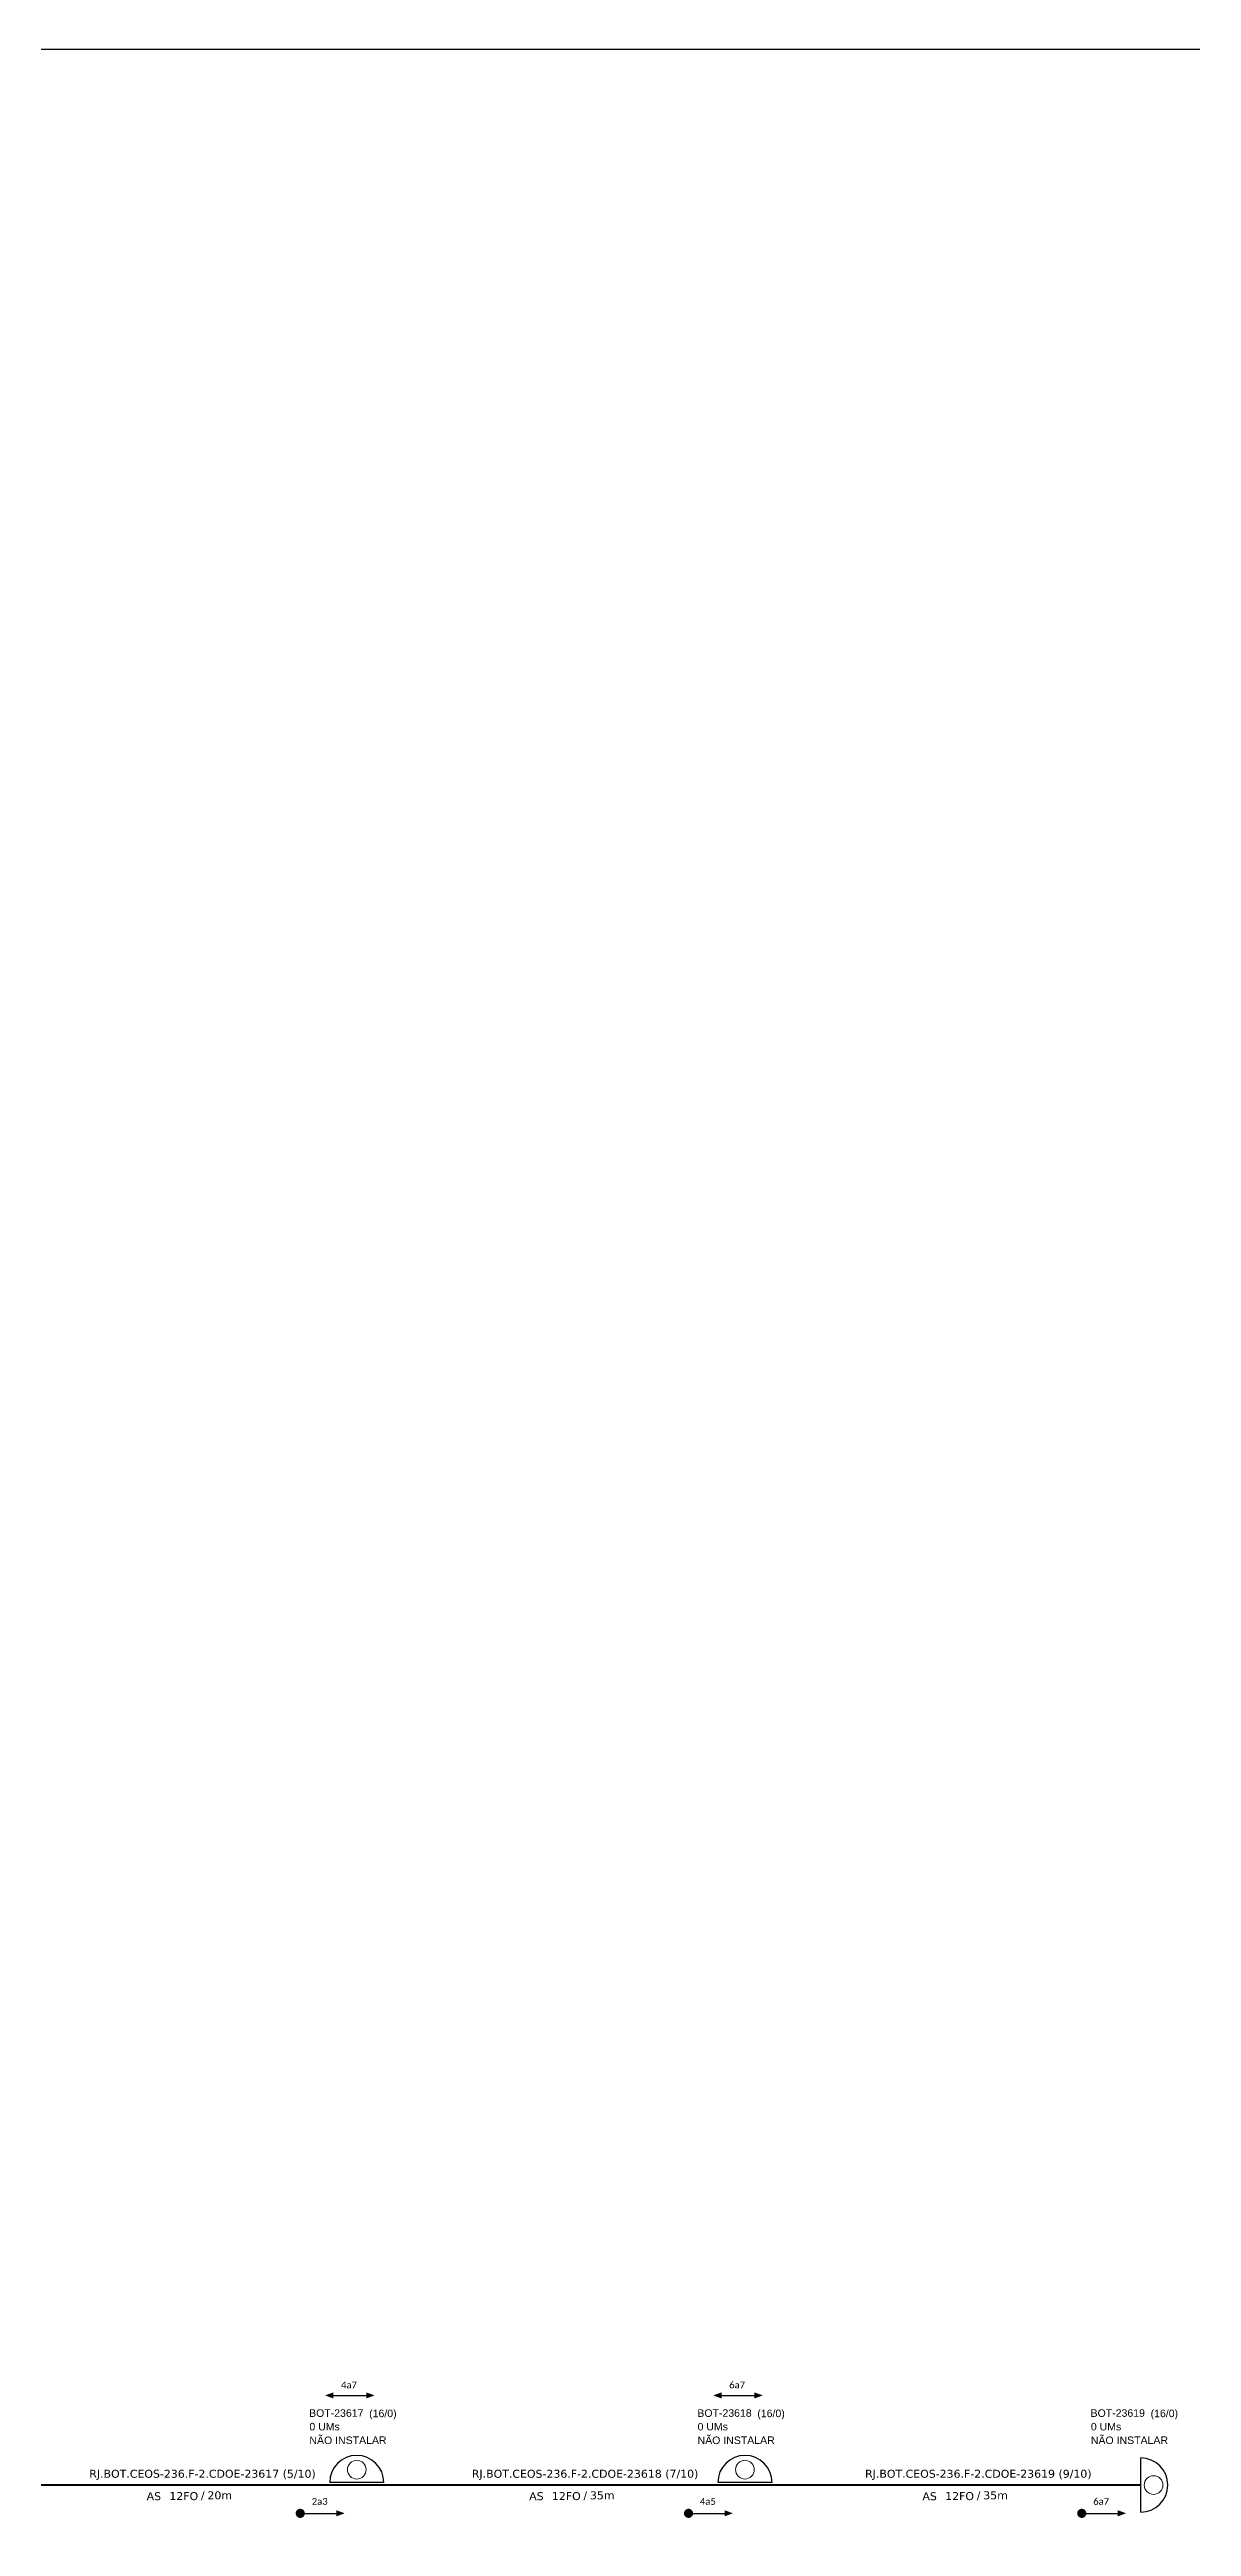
# Model space of a CAD drawing. Header units: metres. Extents: x -36 to 589825, y -8 to 9716245.
# Drawn here: x 589381.2 to 589563.2, y 9715850.4 to 9716245.1 of the extents above; entities that cross this region are included whole.
import ezdxf
from ezdxf.enums import TextEntityAlignment as Align

# ---------------------------------------------------------------- set-up
doc = ezdxf.new("R2010")
doc.units = ezdxf.units.M
doc.header["$LTSCALE"] = 0.5
for name, color, linetype, lineweight in [("20.0-LEGENDA DOS CDO'S", 1, 'Continuous', 0), ('20.2-CDO_POSTE', 1, 'Continuous', 5), ('40.1-ETIQUETAS', 1, 'Continuous', 20)]:
    doc.layers.add(name, color=color, linetype=linetype, lineweight=lineweight)
doc.layers.add('CAP a instalar', color=1, linetype='Continuous')
doc.layers.add('SETA', color=7, linetype='Continuous')
doc.styles.add('ARIAL', font='arial.ttf')
doc.styles.add('siredit', font='verdana.ttf')
doc.styles.get("Standard").update_dxf_attribs({"font": 'arial.ttf'})
doc.linetypes.add('FENCELINE1', pattern='A,0.25,-0.1,[133,ltypeshp.shx,S=0.1,R=0,X=-0.1,Y=0],-0.1,1', length=1.45)

# ---------------------------------------------------------------- blocks, each defined once
blk = doc.blocks.new('CDOE-TEXTO PADRÃO')
at = {"layer": "20.0-LEGENDA DOS CDO'S", "color": 0, "style": 'ARIAL'}
for tag, p in [('CDO_N', (0.49, 7.39)), ('CORDOALHA', (0.5, 4.33)), ('SAP', (0.51, 1.67)), ('SPLITER_1', (0.59, -0.91)), ('SPLITER_2', (0.6, -3.55)), ('(XX-XX_F)S', (0.54, -8.29)), ('(XX-XX_L)S', (0.55, -10.83)), ('UMS', (0.55, -13.15))]:
    blk.add_attdef(tag, p, '', height=1.7, rotation=0.118, dxfattribs=at)
blk.add_attdef('FIBRAS_UTILIZADAS', text='', height=1.7, rotation=0.118, dxfattribs=at).set_placement((19.77, 7.43), align=Align.CENTER)
blk = doc.blocks.new('ETIQUETA_RS5F')
at = {"layer": '40.1-ETIQUETAS', "color": 0, "style": 'siredit'}
blk.add_text('/', height=1.5, dxfattribs=at).set_placement((1.58, -1.95), align=Align.MIDDLE_RIGHT)
for tag, p in [('ETIQUETA_R_PRIMARIA', (1.21, 4.1)), ('ETIQUETA_R_SECUNDARIA', (1.21, 2.1)), ('F_ATIVAS/F_MORTAS', (1.14, -4.24))]:
    blk.add_attdef(tag, text='', height=1.5, dxfattribs=at).set_placement(p, align=Align.MIDDLE_CENTER)
for tag, p in [('TIPO_CABO', (-6.58, -2.12)), ('CAP_CABO', (0.4, -2.09))]:
    blk.add_attdef(tag, text='', height=1.5, dxfattribs=at).set_placement(p, align=Align.MIDDLE_RIGHT)
blk.add_attdef('METROS', text='', height=1.5, dxfattribs=at).set_placement((2.14, -1.95), align=Align.MIDDLE_LEFT)
for tag, p in [('FUSÃO_1', (0.85, -8.39)), ('FUSÃO_2', (0.85, -10.6)), ('FUSÃO_3', (0.85, -12.93)), ('FUSÃO_4', (0.85, -15.14)), ('FUSÃO_5', (0.85, -17.16))]:
    blk.add_attdef(tag, text='', height=1.5, dxfattribs=at).set_placement(p, align=Align.CENTER)

msp = doc.modelspace()

# ---------------------------------------------------------------- linework, layer by layer
at = {"color": 8}
for p, q in [((589555.15, 9715852.69, 2), (589555.15, 9715861.33, 2)), ((589434.47, 9715857.41, 2), (589425.82, 9715857.41, 2)), ((589496.36, 9715857.41, 2), (589487.72, 9715857.41, 2))]:
    msp.add_line(p, q, dxfattribs=at)
msp.add_lwpolyline([(588986.47, 9715651.05), (589825.04, 9715651.05), (589825.04, 9716245.05), (588986.47, 9716245.05), (588986.47, 9715651.05)])
at = {"elevation": 2}
for points in [[(589420.78, 9715852.5, 0.727, 0.727, 1), (589421.51, 9715852.5, 0.727, 0.727, 1)], [(589482.68, 9715852.5, 0.727, 0.727, 1), (589483.41, 9715852.5, 0.727, 0.727, 1)], [(589545.38, 9715852.5, 0.727, 0.727, 1), (589546.11, 9715852.5, 0.727, 0.727, 1)]]:
    msp.add_lwpolyline(points, format="xyseb", close=True, dxfattribs=at)
at = {"color": 8}
for centre, start, end in [((589430.15, 9715857.41, 2), 0, 180), ((589492.04, 9715857.41, 2), 0, 180), ((589555.15, 9715857.01, 2), 270, 90)]:
    msp.add_arc(centre, 4.32, start, end, dxfattribs=at)
at = {"layer": '20.2-CDO_POSTE', "color": 8}
for centre in [(589430.15, 9715859.46, 2), (589492.04, 9715859.46, 2), (589557.2, 9715857.01, 2)]:
    msp.add_circle(centre, 1.49, dxfattribs=at)
at = {"layer": 'CAP a instalar', "color": 8, "linetype": 'FENCELINE1', "ltscale": 7, "const_width": 0.339, "elevation": 2}
for points in [[(589430.15, 9715857.01), (589368.86, 9715857.01)], [(589492.04, 9715857.01), (589430.15, 9715857.01)], [(589555.15, 9715857.01), (589492.04, 9715857.01)]]:
    msp.add_lwpolyline(points, dxfattribs=at)
at = {"layer": 'SETA', "elevation": 2}
for points in [[(589425.92, 9715871.28), (589432.16, 9715871.28)], [(589487.81, 9715871.28), (589494.06, 9715871.28)], [(589421.15, 9715852.5), (589427.39, 9715852.5)], [(589483.04, 9715852.5), (589489.29, 9715852.5)], [(589545.75, 9715852.5), (589551.99, 9715852.5)]]:
    msp.add_lwpolyline(points, dxfattribs=at)
at = {"layer": 'SETA'}
for points in [[(589426.42, 9715871.77, 2), (589425.09, 9715871.29, 2), (589426.42, 9715870.8, 2)], [(589431.66, 9715871.77, 2), (589432.99, 9715871.29, 2), (589431.66, 9715870.8, 2)], [(589488.31, 9715871.77, 2), (589486.98, 9715871.29, 2), (589488.31, 9715870.8, 2)], [(589493.56, 9715871.77, 2), (589494.89, 9715871.29, 2), (589493.56, 9715870.8, 2)], [(589426.89, 9715852.99, 2), (589428.22, 9715852.51, 2), (589426.89, 9715852.02, 2)], [(589488.79, 9715852.99, 2), (589490.12, 9715852.51, 2), (589488.79, 9715852.02, 2)], [(589551.49, 9715852.99, 2), (589552.82, 9715852.51, 2), (589551.49, 9715852.02, 2)]]:
    msp.add_solid(points, dxfattribs=at)

# ---------------------------------------------------------------- block references
at = {"layer": '20.2-CDO_POSTE', "color": 8}
ref = msp.add_blockref('CDOE-TEXTO PADRÃO', (589427.71, 9715859.83, 2), dxfattribs=dict(at, xscale=0.7062101662744048, yscale=0.7062101662744048, zscale=0.7062101662744048))
ref.add_attrib('CDO_N', 'BOT-23617', (589422.55, 9715867.87, 2), dxfattribs={"layer": "20.0-LEGENDA DOS CDO'S", "color": 0, "height": 1.2, "rotation": 0.118, "style": 'ARIAL'})
ref.add_attrib('CORDOALHA', '0 UMs', (589422.6, 9715865.71, 2), dxfattribs={"layer": "20.0-LEGENDA DOS CDO'S", "color": 0, "height": 1.2, "rotation": 0.118, "style": 'ARIAL'})
ref.add_attrib('SAP', 'NÃO INSTALAR', (589422.6, 9715863.53, 2), dxfattribs={"layer": "20.0-LEGENDA DOS CDO'S", "color": 0, "height": 1.2005, "rotation": 0.118, "style": 'ARIAL'})
ref.add_attrib('FIBRAS_UTILIZADAS', '  (16/0)', dxfattribs={"layer": "20.0-LEGENDA DOS CDO'S", "color": 0, "height": 1.2, "rotation": 0.118, "style": 'ARIAL'}).set_placement((589433.85, 9715867.82, 2), align=Align.CENTER)
ref = msp.add_blockref('CDOE-TEXTO PADRÃO', (589489.6, 9715859.83, 2), dxfattribs=dict(at, xscale=0.7062101662744048, yscale=0.7062101662744048, zscale=0.7062101662744048))
ref.add_attrib('CDO_N', 'BOT-23618', (589484.45, 9715867.87, 2), dxfattribs={"layer": "20.0-LEGENDA DOS CDO'S", "color": 0, "height": 1.2, "rotation": 0.118, "style": 'ARIAL'})
ref.add_attrib('CORDOALHA', '0 UMs', (589484.49, 9715865.71, 2), dxfattribs={"layer": "20.0-LEGENDA DOS CDO'S", "color": 0, "height": 1.2, "rotation": 0.118, "style": 'ARIAL'})
ref.add_attrib('SAP', 'NÃO INSTALAR', (589484.49, 9715863.53, 2), dxfattribs={"layer": "20.0-LEGENDA DOS CDO'S", "color": 0, "height": 1.2005, "rotation": 0.118, "style": 'ARIAL'})
ref.add_attrib('FIBRAS_UTILIZADAS', '  (16/0)', dxfattribs={"layer": "20.0-LEGENDA DOS CDO'S", "color": 0, "height": 1.2, "rotation": 0.118, "style": 'ARIAL'}).set_placement((589495.74, 9715867.82, 2), align=Align.CENTER)
ref = msp.add_blockref('CDOE-TEXTO PADRÃO', (589552.31, 9715859.83, 2), dxfattribs=dict(at, xscale=0.7062101662744048, yscale=0.7062101662744048, zscale=0.7062101662744048))
ref.add_attrib('CDO_N', 'BOT-23619', (589547.15, 9715867.87, 2), dxfattribs={"layer": "20.0-LEGENDA DOS CDO'S", "color": 0, "height": 1.2, "rotation": 0.118, "style": 'ARIAL'})
ref.add_attrib('CORDOALHA', '0 UMs', (589547.2, 9715865.71, 2), dxfattribs={"layer": "20.0-LEGENDA DOS CDO'S", "color": 0, "height": 1.2, "rotation": 0.118, "style": 'ARIAL'})
ref.add_attrib('SAP', 'NÃO INSTALAR', (589547.2, 9715863.53, 2), dxfattribs={"layer": "20.0-LEGENDA DOS CDO'S", "color": 0, "height": 1.2005, "rotation": 0.118, "style": 'ARIAL'})
ref.add_attrib('FIBRAS_UTILIZADAS', '  (16/0)', dxfattribs={"layer": "20.0-LEGENDA DOS CDO'S", "color": 0, "height": 1.2, "rotation": 0.118, "style": 'ARIAL'}).set_placement((589558.45, 9715867.82, 2), align=Align.CENTER)
at = {"layer": '40.1-ETIQUETAS', "color": 8}
ref = msp.add_blockref('ETIQUETA_RS5F', (589404.55, 9715857.02, 2), dxfattribs=dict(at, xscale=0.8474521861363898, yscale=0.8474521861363898, zscale=0.8474521861363898))
ref.add_attrib('ETIQUETA_R_SECUNDARIA', 'RJ.BOT.CEOS-236.F-2.CDOE-23617 (5/10)', dxfattribs={"color": 0, "height": 1.2712, "style": 'siredit'}).set_placement((589405.55, 9715858.81, 2), align=Align.MIDDLE_CENTER)
ref.add_attrib('TIPO_CABO', 'AS', dxfattribs={"color": 0, "height": 1.271, "style": 'siredit'}).set_placement((589398.94, 9715855.23, 2), align=Align.MIDDLE_RIGHT)
ref.add_attrib('CAP_CABO', '12FO', dxfattribs={"color": 0, "height": 1.271, "style": 'siredit'}).set_placement((589404.86, 9715855.25, 2), align=Align.MIDDLE_RIGHT)
ref.add_attrib('METROS', '20m', dxfattribs={"color": 0, "height": 1.271, "style": 'siredit'}).set_placement((589406.34, 9715855.37, 2), align=Align.MIDDLE_LEFT)
ref = msp.add_blockref('ETIQUETA_RS5F', (589465.54, 9715857.02, 2), dxfattribs=dict(at, xscale=0.8474521861363898, yscale=0.8474521861363898, zscale=0.8474521861363898))
ref.add_attrib('ETIQUETA_R_SECUNDARIA', 'RJ.BOT.CEOS-236.F-2.CDOE-23618 (7/10)', dxfattribs={"color": 0, "height": 1.2712, "style": 'siredit'}).set_placement((589466.55, 9715858.81, 2), align=Align.MIDDLE_CENTER)
ref.add_attrib('TIPO_CABO', 'AS', dxfattribs={"color": 0, "height": 1.271, "style": 'siredit'}).set_placement((589459.94, 9715855.23, 2), align=Align.MIDDLE_RIGHT)
ref.add_attrib('CAP_CABO', '12FO', dxfattribs={"color": 0, "height": 1.271, "style": 'siredit'}).set_placement((589465.85, 9715855.25, 2), align=Align.MIDDLE_RIGHT)
ref.add_attrib('METROS', '35m', dxfattribs={"color": 0, "height": 1.271, "style": 'siredit'}).set_placement((589467.33, 9715855.37, 2), align=Align.MIDDLE_LEFT)
ref = msp.add_blockref('ETIQUETA_RS5F', (589528.25, 9715857.02, 2), dxfattribs=dict(at, xscale=0.8474521861363898, yscale=0.8474521861363898, zscale=0.8474521861363898))
ref.add_attrib('ETIQUETA_R_SECUNDARIA', 'RJ.BOT.CEOS-236.F-2.CDOE-23619 (9/10)', dxfattribs={"color": 0, "height": 1.2712, "style": 'siredit'}).set_placement((589529.25, 9715858.81, 2), align=Align.MIDDLE_CENTER)
ref.add_attrib('TIPO_CABO', 'AS', dxfattribs={"color": 0, "height": 1.271, "style": 'siredit'}).set_placement((589522.64, 9715855.23, 2), align=Align.MIDDLE_RIGHT)
ref.add_attrib('CAP_CABO', '12FO', dxfattribs={"color": 0, "height": 1.271, "style": 'siredit'}).set_placement((589528.56, 9715855.25, 2), align=Align.MIDDLE_RIGHT)
ref.add_attrib('METROS', '35m', dxfattribs={"color": 0, "height": 1.271, "style": 'siredit'}).set_placement((589530.04, 9715855.37, 2), align=Align.MIDDLE_LEFT)

# ---------------------------------------------------------------- texts
at = {"char_height": 1.0898, "width": 18.4245, "attachment_point": 5}
for s, insert in [('\\C7;\\fCalibri|b0|i0|c0|p34;4a7', (589428.91, 9715872.95, 2)), ('\\C7;\\fCalibri|b0|i0|c0|p34;6a7', (589490.8, 9715872.95, 2)), ('\\C7;\\fCalibri|b0|i0|c0|p34;2a3', (589424.24, 9715854.4, 2)), ('\\C7;\\fCalibri|b0|i0|c0|p34;4a5', (589486.13, 9715854.4, 2)), ('\\C7;\\fCalibri|b0|i0|c0|p34;6a7', (589548.84, 9715854.4, 2))]:
    msp.add_mtext(s, dxfattribs=dict(at, insert=insert))

doc.saveas('drawing.dxf')
